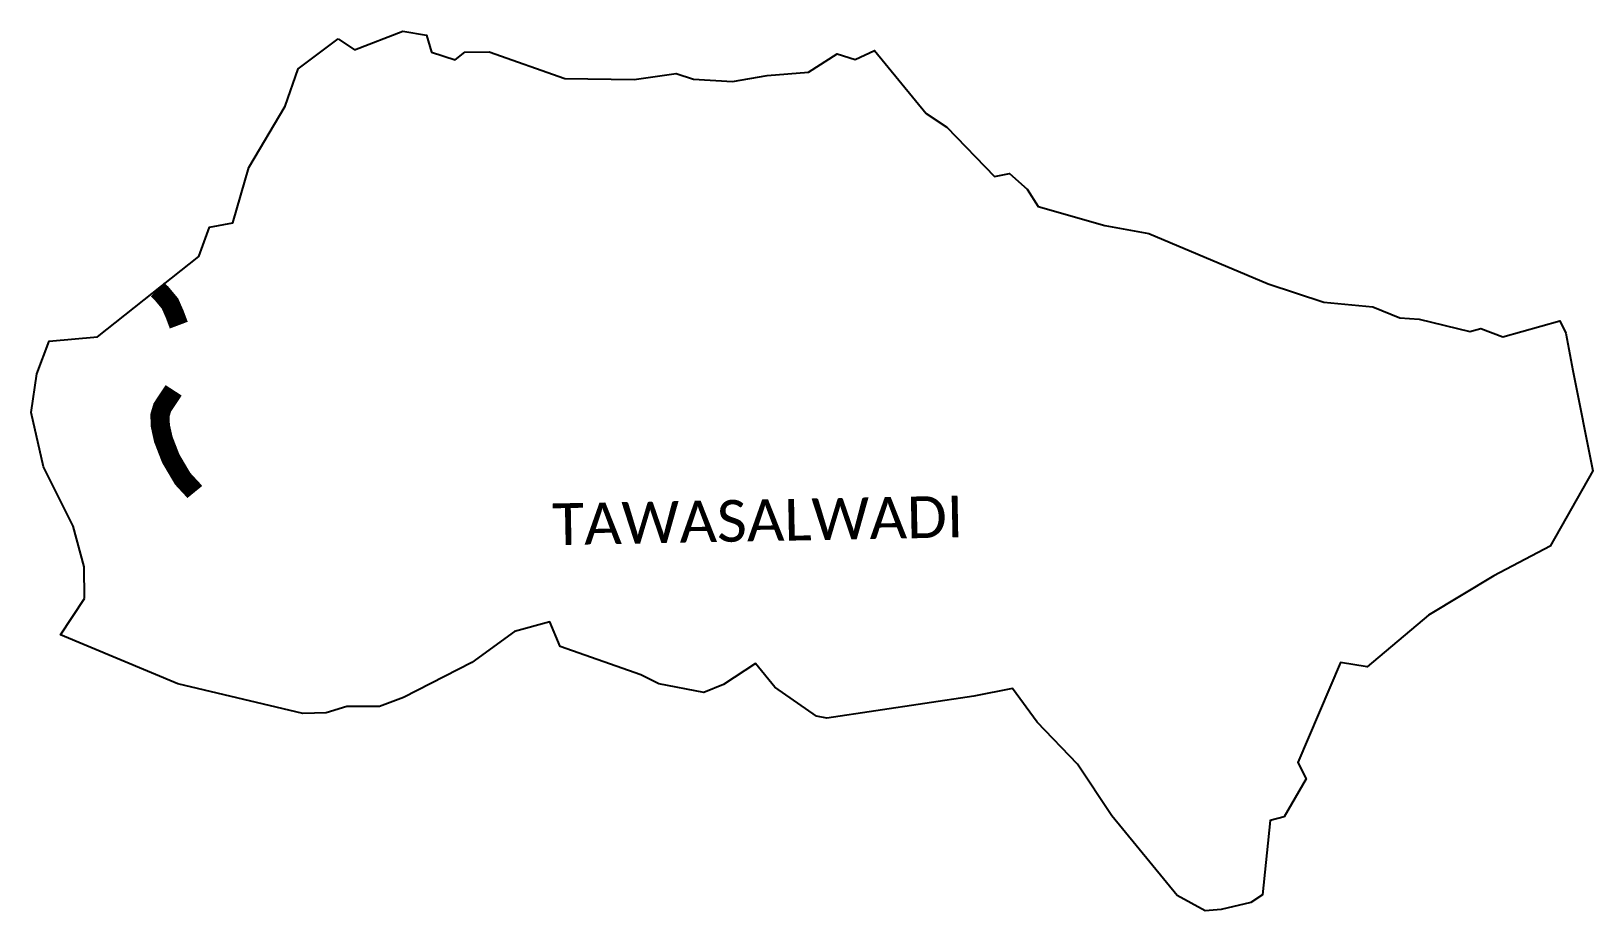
# Model space of a CAD drawing. Header units: metres. Extents: x 312772 to 316848, y 1913888 to 1916183.
import ezdxf

# ---------------------------------------------------------------- set-up
doc = ezdxf.new("R2010")
doc.units = ezdxf.units.M
for name, color, linetype in [('UNPROTECTED', 130, 'Continuous'), ('UNPROTECTED DUE TO CREEK', 150, 'Continuous'), ('village', 3, 'Continuous'), ('VILLAGE NAME', 250, 'Continuous')]:
    doc.layers.add(name, color=color, linetype=linetype)
doc.styles.get("Standard").update_dxf_attribs({"font": 'simplex.shx'})

msp = doc.modelspace()

# ---------------------------------------------------------------- linework, layer by layer
at = {"layer": 'UNPROTECTED', "const_width": 50, "flags": 128}
msp.add_lwpolyline([(313143.3, 1915245.9), (313139.1, 1915239.4), (313113.8, 1915201.4), (313107.5, 1915180.3), (313108.7, 1915153), (313116.4, 1915118), (313135.8, 1915067.9), (313166.9, 1915015.1), (313195, 1914984.8), (313198.5, 1914980.5)], dxfattribs=at)
at = {"layer": 'UNPROTECTED DUE TO CREEK', "const_width": 50, "flags": 128}
msp.add_lwpolyline([(313100.8, 1915509), (313111.4, 1915499.1), (313133.7, 1915472.4), (313145.7, 1915445.3), (313156.8, 1915415.9)], dxfattribs=at)
at = {"layer": 'village', "flags": 128}
msp.add_lwpolyline([(313572.6, 1916163), (313615.5, 1916134)], dxfattribs=at)
at = {"layer": 'village', "color": 3, "true_color": 0x00ff00}
for points in [[(313615.5, 1916134, 0), (313741.8, 1916182.8, 0), (313803.2, 1916172.8, 0), (313816.8, 1916128.5, 0), (313878.1, 1916108.5, 0), (313903.4, 1916128.2, 0), (313966.6, 1916129.2, 0), (314164.4, 1916059.7, 0), (314345.6, 1916056.6, 0), (314454.9, 1916072.7, 0), (314500.3, 1916058, 0), (314602.3, 1916051.4, 0), (314692.7, 1916067.3, 0), (314800.2, 1916075.8, 0), (314875.6, 1916123.8, 0), (314922.7, 1916109.2, 0), (314973, 1916132.6, 0), (315107.7, 1915968.2, 0), (315161.6, 1915932.5, 0), (315285.7, 1915803.8, 0), (315325.3, 1915811.7, 0), (315371.4, 1915771.1, 0), (315400.3, 1915725.8, 0), (315573.7, 1915676.3, 0), (315688.9, 1915654.9, 0), (316000.2, 1915523.5, 0), (316145.6, 1915475.7, 0), (316273.6, 1915464, 0), (316344.1, 1915435, 0), (316394.9, 1915431.9, 0), (316527.1, 1915399, 0), (316555.7, 1915407.2, 0), (316613.4, 1915385.4, 0), (316761.8, 1915426.9, 0), (316777.9, 1915395, 0), (316795.9, 1915297.3, 0), (316847.8, 1915035.7, 0), (316736.6, 1914839.1, 0), (316589.3, 1914761.5, 0), (316418.7, 1914659.1, 0), (316259.2, 1914524.1, 0), (316189.2, 1914535.7, 0), (316077.9, 1914274.5, 0), (316099.4, 1914232.5, 0), (316042.1, 1914132.7, 0), (316006.1, 1914123.5, 0), (315985.4, 1913929.3, 0), (315955, 1913909.7, 0), (315877.4, 1913891.6, 0), (315836.4, 1913887.9, 0), (315762.6, 1913927.8, 0), (315592.7, 1914135.9, 0), (315502.6, 1914270.4, 0), (315397.3, 1914379.6, 0), (315332.8, 1914467.9, 0), (315232.5, 1914447.7, 0), (314848.6, 1914390.1, 0), (314821.5, 1914395.7, 0), (314712.7, 1914471, 0), (314661.9, 1914533.4, 0), (314578.3, 1914478.5, 0), (314527.3, 1914457.8, 0), (314409.5, 1914479.7, 0), (314363.1, 1914503.1, 0), (314152.3, 1914577.1, 0), (314125.2, 1914641.8, 0), (314033.3, 1914616.8, 0), (313921.8, 1914536.1, 0), (313743.3, 1914444.3, 0), (313680.6, 1914420.6, 0), (313595.7, 1914420.9, 0), (313541.3, 1914404.2, 0), (313480.5, 1914402.6, 0), (313154.3, 1914479.9, 0), (312848.4, 1914607.6, 0), (312910.2, 1914702.4, 0)], [(312910.2, 1914702.4, 0), (312910.1, 1914785.7, 0), (312880.8, 1914891.4, 0), (312803.9, 1915046.5, 0), (312771.6, 1915188, 0), (312785.8, 1915288.7, 0), (312818.2, 1915373.9, 0), (312944.5, 1915385, 0), (313208.8, 1915594.7, 0), (313236.9, 1915671.3, 0), (313297.6, 1915682.7, 0), (313339.3, 1915826.9, 0), (313434.3, 1915987.3, 0), (313468, 1916084.9, 0), (313572.6, 1916163, 0)]]:
    msp.add_polyline3d(points, dxfattribs=at)

# ---------------------------------------------------------------- texts
at = {"layer": 'VILLAGE NAME', "insert": (314130.9, 1914950.5), "char_height": 108.748, "attachment_point": 1, "rotation": 1.1028}
msp.add_mtext_dynamic_manual_height_columns('{\\fCalibri|b0|i0|c0|p34;TAWASALWADI}', width=1571.314, gutter_width=543.7, heights=[0], dxfattribs=at)

doc.saveas('drawing.dxf')
